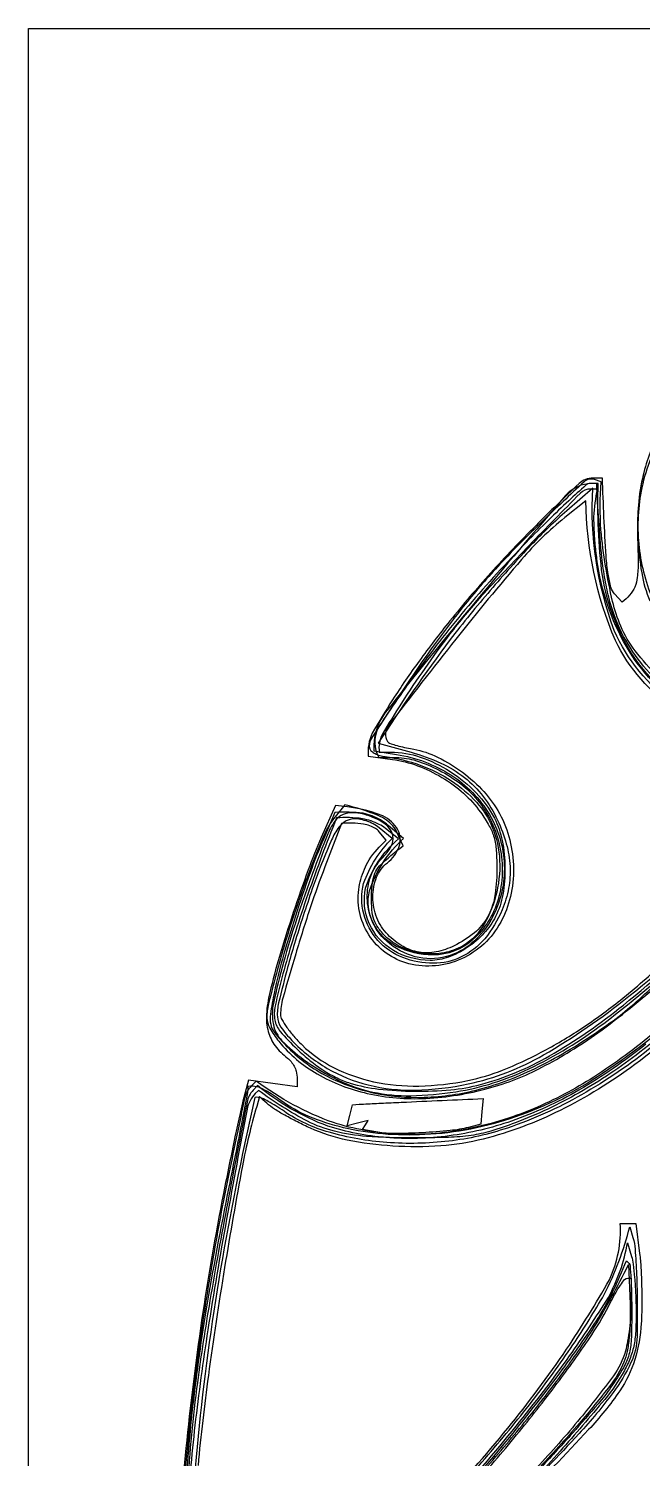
# Model space of a CAD drawing. Extents: x 0 to 564, y 0 to 802.
# Drawn here: x 0 to 112.1, y 541.1 to 802 of the extents above; entities that cross this region are included whole.
import ezdxf

# ---------------------------------------------------------------- set-up
doc = ezdxf.new("R2010")
doc.units = 0

msp = doc.modelspace()

# ---------------------------------------------------------------- linework, layer by layer
at = {"color": 0}
msp.add_lwpolyline([(0, 401), (0, 802), (282, 802), (564, 802), (564, 401), (564, 0), (282, 0), (0, 0), (0, 401)], close=True, dxfattribs=at)
at = {"color": 250}
msp.add_lwpolyline([(0, 401), (0, 802), (282, 802), (564, 802), (564, 401), (564, 0), (282, 0), (0, 0), (0, 401)], close=True, dxfattribs=at)
at = {"color": 8}
msp.add_lwpolyline([(0, 401), (0, 802), (282, 802), (564, 802), (564, 401), (564, 0), (282, 0), (0, 0), (0, 401)], close=True, dxfattribs=at)
at = {"color": 253}
msp.add_lwpolyline([(0, 401), (0, 802), (282, 802), (564, 802), (564, 401), (564, 0), (282, 0), (0, 0), (0, 401)], close=True, dxfattribs=at)
at = {"color": 9}
msp.add_lwpolyline([(0, 401), (0, 802), (282, 802), (564, 802), (564, 401), (564, 0), (282, 0), (0, 0), (0, 401)], close=True, dxfattribs=at)
at = {"color": 254}
msp.add_lwpolyline([(0, 401), (0, 802), (282, 802), (564, 802), (564, 401), (564, 0), (282, 0), (0, 0), (0, 401)], close=True, dxfattribs=at)
at = {"color": 7}
msp.add_lwpolyline([(0, 401), (0, 802), (282, 802), (564, 802), (564, 401), (564, 0), (282, 0), (0, 0), (0, 401)], close=True, dxfattribs=at)
msp.add_lwpolyline([(0, 401), (0, 802), (282, 802), (564, 802), (564, 401), (564, 0), (282, 0), (0, 0), (0, 401)], close=True, dxfattribs=at)
for points in [[(114.648798, 727.201889, 0.077704), (111.8344, 718.854946, 0.052348), (111.174904, 708.802124, -0.008435), (111.269893, 704.528185, -0.03254), (111.111565, 701.879478, -0.054725), (110.692826, 700.12358, -0.111353), (108.3741, 697.374084), (106.964523, 698.883057), (106.964523, 698.883057, -0.123976), (106.308868, 700.070052, -0.024977), (105.806802, 702.448685, -0.020616), (105.418341, 705.757967, -0.00887), (104.767387, 720), (103.032356, 720), (103.032356, 720, 0.191711), (100.474634, 718.981896, 0.006624), (92.625888, 711.357544, 0.012834), (84.364427, 702.682529, 0.014551), (76.909264, 693.942322, 0.011718), (71.293512, 686.611344, 0.014704), (66.454065, 679.550301, 0.011472), (62.723592, 673.445113, 0.132149), (62, 669.271851), (66.419441, 668.666077), (66.419441, 668.666077, -0.054089), (70.988166, 667.527238, -0.046867), (75.445867, 665.395714, -0.047097), (79.40645, 662.484753, -0.05608), (82.5, 659.033569, -0.026125), (84.10291, 656.513572, -0.05994), (84.966152, 654.440376, -0.052842), (85.37198, 652.06519, -0.016637), (85.481544, 648.45874, -0.04171), (85.053241, 643.506626, -0.086388), (83.755575, 639.86132, -0.093508), (81.384137, 637.050514, -0.055581), (77.689629, 634.669617, -0.065964), (74.401399, 633.544529, -0.091237), (71.290839, 633.494873, -0.090713), (68.353133, 634.557038, -0.064473), (65.572922, 636.699829, -0.104053), (63.562317, 639.781832, -0.091535), (62.843082, 643.559921, -0.096374), (63.526308, 647.178841, -0.132143), (65.5, 649.82135, 0.139314), (67.625887, 652.752808, 0.216195), (67.394863, 655.817368, 0.158933), (64.691389, 658.358672, 0.076631), (56.006042, 660.262512), (53.412521, 654.398132), (53.412521, 654.398132, 0.016368), (51.039453, 648.519195, 0.007558), (48.32151, 640.731956, 0.007576), (45.801098, 632.74117, 0.013969), (44.033268, 626.160645, 0.042063), (43.433031, 622.20081, 0.082422), (43.744543, 619.035973, 0.094968), (45.006106, 616.437305, 0.072151), (47.25, 614.193298, -0.06292), (47.919662, 613.547768, -0.046963), (48.485938, 612.691338, -0.047767), (48.8717, 611.765774, -0.074998), (49, 608.943848), (44.55854, 609.546143), (40.117077, 610.148499), (39.129055, 606.324219), (39.129055, 606.324219, 0.009612), (38.598094, 604.092901, 0.001621), (37.67894, 599.804642, 0.001773), (36.632915, 594.757541, 0.001575), (35.579933, 589.5, 0.023959), (28.717296, 543.026538, 0.032276), (27.264933, 500.540691, 0.036786)], [(112.397453, 721.295227, 0.050052), (111.373594, 715.759607, 0.031242), (111.238886, 709.159851, 0.031417), (111.919302, 702.69532, 0.057087), (113.39463, 697.597961, 0.044007)], [(114.936748, 683.754128, -0.035927), (110.751878, 688.464015, -0.062171), (108.105965, 692.975342, -0.043641), (106.612641, 697.496273, -0.017409), (105.334276, 703.901627, -0.017567), (104.486392, 710.539571, -0.033674), (104.5, 719.309631), (103.306541, 719.719299), (103.306541, 719.719299, 0.275862), (101.422234, 719.322267, 0.005106), (93.740613, 712.076439, 0.012738), (86.044893, 704.280019, 0.01868), (79.72049, 697.011719, 0.013439), (73.879281, 689.357255, 0.010484), (67.937562, 680.746346, 0.004021), (62.522397, 672.389993, 0.22482), (62.297249, 670.593262, 0.145935), (62.604633, 670.151046, 0.051138), (63.262446, 669.728149, 0.04548), (64.125138, 669.385308, 0.039375), (65.078331, 669.183472, -0.054207), (71.486452, 667.627013, -0.059107), (77.212252, 664.756859, -0.063543), (81.747787, 660.861172, -0.084641), (84.65287, 656.282104, -0.089852), (85.9922, 650.214365, -0.074721), (85.258225, 643.63765, -0.079274), (82.722129, 637.936049, -0.129924), (78.827438, 634.410767, -0.084519), (75.404547, 633.319554, -0.071953), (71.609516, 633.333527, -0.072375), (67.995025, 634.41937, -0.08751), (65.09742, 636.448486, -0.040527), (63.791156, 637.985891, -0.073007), (63.032579, 639.45182, -0.063817), (62.668977, 641.206653, -0.024592), (62.600021, 643.697754, -0.023966), (62.775613, 646.223007, -0.071248), (63.219903, 647.895821, -0.083067), (64.071058, 649.230748, -0.041097), (68.377472, 652.876099), (67.234749, 655.384155), (67.234749, 655.384155, 0.074892), (66.47187, 656.556124, 0.057324), (65.33068, 657.576851, 0.04915), (63.811028, 658.44089, 0.031932), (57.738266, 660.39502), (55.954731, 658.192444), (55.954731, 658.192444, 0.068882), (53.917717, 654.818014, 0.011044), (51.030989, 647.662849, 0.012267), (48.056736, 639.169864, 0.011587), (45.441555, 630.378906, 0.005596), (43.796112, 624.061043, 0.06569), (43.511477, 621.539368, 0.126329), (44.030544, 619.664701, 0.039769), (45.688374, 617.246338, 0.092459), (52.667922, 611.295849, 0.075449), (61.830922, 607.731606, 0.068101), (72.522077, 606.827486, 0.054298), (83.957291, 608.674255), (83.957291, 608.674255, 0.053144), (93.720234, 612.51485, 0.03574), (103.93009, 618.808723, 0.027621), (115.489924, 628.139643, 0.01269)], [(114.396283, 618.950348, -0.030752), (103.154297, 610.714969, -0.043377), (92.167076, 604.93811, -0.052203), (79.675173, 601.168917, -0.059972), (67.252759, 600.311264, -0.06366), (55.630962, 602.402289, -0.07305), (41.573997, 609.973999), (40.65876, 609.058777), (40.65876, 609.058777, 0.144335), (39.436435, 606.814359, 0.002619), (36.615704, 593.367088, 0.00693), (33.855206, 578.830595, 0.007342), (31.555433, 564.5, 0.01671), (28.151118, 533.962743, 0.021711)], [(81.465454, 536.5, 0.00941), (89.59055, 546.046018, 0.011147), (96.89167, 555.375206, 0.011874), (102.787006, 563.667941, 0.034496), (106.312256, 569.75, -0.014184), (107.169748, 571.378382, -0.020913), (108.020905, 572.751572, -0.01701), (108.785412, 573.798537, -0.230471), (110, 574), (109.994423, 569.25), (109.994423, 569.25, -0.018106), (109.916099, 567.155736, -0.012366), (109.682318, 564.785622, -0.012477), (109.342871, 562.50886, -0.024485), (108.939766, 560.72229, -0.090833), (106.751766, 556.216349, -0.014514), (100.703328, 548.458977, -0.015249), (92.777442, 539.454252, -0.011401)]]:
    msp.add_lwpolyline(points, format="xyb", dxfattribs=at)
at = {"color": 254}
for points in [[(113.608812, 723.636597, 0.047148), (111.946411, 718.241821, 0.074909), (111.378524, 707.955797, 0.075632), (113.872722, 697.995209, 0.078719)], [(113.899156, 683.874273, -0.103008), (106.945572, 694.852905, -0.028724), (106.0236, 697.813733, -0.016608), (105.241378, 701.461708, -0.015444), (104.639645, 705.521977, -0.013968), (103.706154, 719), (102.511436, 719), (102.511436, 719, 0.184481), (101.747134, 718.708065, 0.003619), (98.589224, 715.842178, 0.00816), (94.939779, 712.369976, 0.005322), (90.836914, 708.25, 0.016891), (80.324915, 696.711795, 0.019051), (71.048869, 684.931297, 0.01284), (63.778604, 674.377902, 0.240474), (63.937229, 669), (67.152893, 669), (67.152893, 669, -0.077269), (70.79741, 668.433404, -0.043261), (74.947106, 666.70369, -0.042314), (78.885534, 664.20159, -0.057781), (81.912888, 661.289551, -0.121729), (86.049009, 652.663527, -0.121498), (85.695203, 643.097321, -0.141366), (81.118593, 635.791833, -0.184625), (73.815483, 633, -0.116269), (67.16229, 634.568321, -0.164644), (62.911284, 638.853119, -0.170603), (62.221718, 644.713538, -0.12558), (68.4198, 654.242188), (65.654137, 656.621094), (65.654137, 656.621094, 0.043197), (64.253156, 657.629786, 0.043462), (62.702477, 658.380394, 0.044035), (61.065619, 658.843864, 0.047012), (55.928925, 659), (53.876755, 654.25), (53.876755, 654.25, 0.015697), (51.390128, 647.959036, 0.008456), (48.703094, 640.065819, 0.008416), (46.331125, 632.242258, 0.019237), (44.87141, 626.253296, 0.01091), (44.134978, 622.178194, 0.094029), (44.191167, 620.338898, 0.116868), (44.928172, 618.816003, 0.020554), (47.05061, 616.417969, 0.078149), (54.01431, 611.132925, 0.068124), (62.595568, 607.930504, 0.063919), (72.237616, 607.026543, 0.055211), (82.306702, 608.491699), (82.306702, 608.491699, 0.028204), (87.658477, 610.21309, 0.023634), (93.116852, 612.617012, 0.021359), (98.841604, 615.780383, 0.015073), (105, 619.794739, 0.041226), (113.520292, 626.830026, 0.002574)], [(122.416375, 625.453781, -0.044206), (104.76225, 611.341888, -0.062367), (88.879337, 603.444629, -0.072215), (72.312965, 600.212769, -0.032504), (64.663639, 600.338975, -0.038001), (57.493228, 601.477356, -0.041317), (51.168585, 603.545232, -0.059497), (46.055721, 606.455322, 0.016578), (44.641312, 607.429541, 0.019551), (43.239642, 608.25251, 0.018789), (42.016553, 608.849732, 0.104544), (40, 609), (40, 608.365845), (40, 608.365845, -0.047879), (39.952781, 607.873871, -0.000229), (38.984863, 602.890175, -0.001063), (37.868908, 597.222554, -0.000672), (36.544212, 590.615845, 0.008275), (32.382043, 568.085754, 0.014806), (29.819875, 549.434872, 0.015621), (28.449671, 531.362329, 0.010578)], [(83.355347, 539.231873, 0.009123), (91.014445, 548.318227, 0.012409), (97.56503, 556.805603, 0.013961), (102.875815, 564.49268, 0.025156), (109.5, 576.5), (109.792412, 569.319397), (109.792412, 569.319397, -0.015503), (109.824059, 566.055598, -0.021265), (109.636776, 563.12545, -0.0241), (109.248834, 560.635201, -0.048299), (108.66243, 558.734497, -0.06602), (106.176208, 554.468044, -0.012775), (100.515785, 547.539818, -0.012155), (92.906953, 539.120642, -0.007304)]]:
    msp.add_lwpolyline(points, format="xyb", dxfattribs=at)
at = {"color": 9}
for points in [[(115.474777, 681.689819, -0.06223), (110.558459, 687.327989, -0.055228), (106.945107, 694.226967, -0.051471), (104.739922, 702.217495, -0.041629), (104, 719), (102.826538, 719), (102.826538, 719, 0.217559), (98.036865, 716.812382, 0.004877), (81.264914, 697.067291, 0.0057), (65.104506, 677.205565, 0.169497), (63, 670.255615), (67.186684, 669.586121), (67.186684, 669.586121, -0.102011), (77.106009, 665.831143, -0.117937), (84.132314, 658.596764, -0.126196), (86.834032, 649.373551, -0.127235), (84.75, 640.019836, -0.100402), (80.810655, 635.07261, -0.12533), (75.536809, 632.5326, -0.131372), (69.881285, 632.882386, -0.116112), (64.849533, 635.996582, -0.100914), (62.650077, 639.322754, -0.09074), (61.819787, 643.374611, -0.092413), (62.481477, 647.393843, -0.109921), (64.540199, 650.631104, 0.071213), (66.144822, 652.771863, 0.164757), (66.489166, 654.725647, 0.171352), (65.574325, 656.434478, 0.078238), (63.433723, 657.848267, 0.040493), (61.109392, 658.687731, 0.069927), (59.073586, 658.945648, 0.089724), (57.418899, 658.622997, 0.127594), (56.209816, 657.75, 0.077372), (54.630176, 655.097851, 0.006932), (51.828032, 647.849274, 0.009563), (48.957099, 639.626022, 0.010897), (46.532917, 631.647522, 0.016151), (44.695636, 624.168356, 0.103733), (44.688441, 620.293823, 0.143735), (46.258335, 617.353302, 0.040986), (50.213734, 613.933044, 0.045141), (56.528332, 610.140837, 0.060519), (62.840903, 607.980667, 0.056978), (69.778759, 607.319667, 0.034582), (78, 608.044861), (78, 608.044861, 0.072963), (91.345326, 612.213854, 0.049275), (104.988701, 620.521095, 0.031738), (121.59253, 634.759449, 0.009261)], [(112.698623, 616.70401, -0.036722), (100.467537, 608.340522, -0.048061), (88.166054, 602.694275, -0.050752), (76.765761, 599.990802, -0.052861), (65.212554, 599.69268, -0.056515), (54.621018, 601.759719, -0.080489), (41.775311, 609.175293), (40.992363, 608.337646), (40.992363, 608.337646, 0.140425), (39.872519, 606.147415, 0.001272), (36.343641, 587.903496, 0.004911), (33.09641, 569.926114, 0.00864), (30.816111, 555, 0.021071), (29.052065, 535.918398, 0.011071)], [(73.538193, 528.223877, 0.006486), (86.512122, 543.431641, 0.012353), (96.477032, 556.045235, 0.014752), (103.691787, 566.271486, 0.047319), (109.117165, 577.216187), (109.602097, 576.731201), (109.602097, 576.731201, -0.180122), (109.797145, 576.304852, -0.003817), (109.949918, 573.957993, -0.008334), (110.063146, 571.177791, -0.00546), (110.105209, 567.971375, -0.0102), (110.01111, 562.801982, -0.057349), (109.590174, 560.075363, -0.066842), (108.583024, 557.701369, -0.016703), (106.311699, 554.143066, -0.02722), (103.96685, 551.096343, -0.005011), (99.286653, 545.764412, -0.005369), (93.676054, 539.634019, -0.004864)]]:
    msp.add_lwpolyline(points, format="xyb", dxfattribs=at)
at = {"color": 253}
for points in [[(120.728592, 677.596428, -0.124844), (109.682312, 688.365005, -0.099273), (103.924248, 704.050293, -0.012543), (103.53105, 707.085138, -0.012054), (103.284308, 710.176346, -0.012068), (103.198414, 712.910202, -0.042062), (103.87426, 718), (102.591965, 718), (102.591965, 718, 0.20007), (100.68966, 717.207073, 0.002548), (91.371298, 707.70903, 0.007957), (82.638726, 698.425747, 0.021661), (76.857033, 691.5, 0.010351), (72.302329, 685.273955, 0.010766), (68.070415, 678.944702, 0.006273), (64.524023, 673.228371, 0.136523), (64, 670), (66.13398, 670), (66.13398, 670, -0.082924), (71.47815, 669.107545, -0.059325), (76.947362, 666.469322, -0.058508), (81.724662, 662.567679, -0.074469), (85.029022, 657.943115, -0.068918), (86.448291, 653.854672, -0.046099), (86.965024, 648.921906, -0.046337), (86.570035, 644.017634, -0.073281), (85.248444, 640.019897, -0.070444), (83.11535, 636.943326, -0.058232), (80.080998, 634.348015, -0.059949), (76.63816, 632.59275, -0.088159), (73.30246, 632, -0.133387), (66.584031, 633.824763, -0.156346), (62.197247, 638.724678, -0.159046), (61.518373, 645.193074, -0.138611), (67.5, 654.156616), (65.139214, 656.078308), (65.139214, 656.078308, 0.055408), (63.996688, 656.814714, 0.033413), (62.507758, 657.435509, 0.033148), (60.925609, 657.8597, 0.048959), (56.213978, 658), (55.515919, 656.25), (55.515919, 656.25, 0.006733), (52.892494, 649.406838, 0.006252), (50.38653, 642.325119, 0.006478), (48.173287, 635.524857, 0.009809), (46.44133, 629.548584, 0.010677), (45.001683, 623.693784, 0.100865), (44.953567, 621.121872, 0.132808), (45.952553, 619.034741, 0.023332), (48.968464, 615.843384, 0.022552), (51.392751, 613.708896, 0.026872), (53.866517, 611.931305, 0.028975), (56.324298, 610.55194, 0.038849), (58.700233, 609.614441, 0.046827), (63.900262, 608.535487, 0.025112), (70.449527, 608.136871, 0.025058), (77.067911, 608.398635, 0.043029), (82.5, 609.362671), (82.5, 609.362671, 0.065856), (95.084404, 614.582384, 0.038416), (108.574829, 623.841347, 0.025552), (125.2401, 638.736937, 0.008042)], [(123.836586, 625.775156, -0.026953), (111.597836, 615.246773, -0.034829), (100.483011, 607.854702, -0.038873), (88.839958, 602.3797, -0.017533), (84.380005, 600.868058, -0.036501), (80.798623, 600.071877, -0.029081), (76.659621, 599.708204, -0.007635), (70, 599.613464, -0.016893), (61.71173, 599.902242, -0.044209), (55.833279, 600.832642, -0.053563), (50.893137, 602.649128, -0.036507), (41.963772, 608.297119), (41.389946, 607.723267), (41.389946, 607.723267, 0.150468), (39.87969, 604.869221, 0.001967), (36.146392, 584.817566, 0.006315), (32.726171, 564.591198, 0.010045), (30.367556, 547.199341, 0.018098), (29.057732, 530.550622, 0.010406)], [(76.865295, 532.738403, 0.010233), (88.992559, 547.028369, 0.016082), (98.750623, 559.835571, 0.017056), (105.82982, 570.528008, 0.081199), (109.339027, 580.5), (110.069832, 578), (110.069832, 578, -0.040562), (110.359294, 576.595997, -0.00897), (110.615248, 574.150894, -0.009269), (110.808488, 571.306062, -0.008808), (110.900322, 568.407288, -0.014766), (110.842305, 564.658908, -0.036065), (110.519923, 561.91861, -0.043747), (109.857742, 559.586368, -0.03354), (108.75, 557.178223, -0.04949), (105.167982, 551.909518, -0.007907), (97.019946, 542.464294, -0.009399), (88.172078, 532.898151, -0.020064)]]:
    msp.add_lwpolyline(points, format="xyb", dxfattribs=at)
at = {"color": 8}
for points in [[(117.856884, 678.790344, -0.135177), (106.913266, 692.170536, -0.104587), (103, 718.169983), (98.25, 714.028442), (98.25, 714.028442, 0.023658), (91.751539, 707.797624, 0.012553), (84.277978, 699.513603, 0.012373), (76.946372, 690.524017, 0.01694), (63.815968, 671.617859), (69.861679, 669.962952), (69.861679, 669.962952, -0.040841), (75.250702, 668.002966, -0.058765), (79.579834, 665.361488, -0.062553), (82.979505, 661.929031, -0.055026), (85.597839, 657.617065, -0.040686), (87.204485, 653.275627, -0.055311), (87.880225, 649.156654, -0.058451), (87.622172, 645.171925, -0.053636), (86.452271, 641.231506, -0.074582), (83.262027, 635.965268, -0.107614), (78.984184, 632.625717, -0.11364), (73.887958, 631.474716, -0.090404), (68.329262, 632.512085, -0.119074), (63.754454, 635.654245, -0.122399), (61.175632, 640.508446, -0.121362), (61.157884, 646.038644, -0.115806), (66.396797, 654.260254), (64.026115, 656.179932), (64.026115, 656.179932, 0.051282), (62.927613, 656.896771, 0.039334), (61.605037, 657.451385, 0.040294), (60.263155, 657.77678, 0.068785), (59.112186, 657.799805, 0.119838), (57.628977, 657.248479, 0.097449), (56.430729, 656.042274, 0.046236), (55.17552, 653.719288, 0.007639), (53.248226, 649, 0.009312), (51.786417, 645.042329, 0.005047), (50.129035, 640.12516, 0.005026), (48.5425, 635.084936, 0.007914), (47.292835, 630.723938, 0.006306), (45.645447, 624.289342, 0.074363), (45.41511, 621.724693, 0.138541), (46.073099, 619.82976, 0.038951), (48.079079, 617.386353, 0.069095), (54.516671, 612.311556, 0.072194), (62.000375, 609.274963, 0.06632), (70.579811, 608.337125, 0.046348), (80.257271, 609.466675), (80.257271, 609.466675, 0.079309), (93.982687, 614.744607, 0.037971), (109.598219, 625.45752, 0.027178), (128.46673, 642.395813, 0.010526)], [(113.95585, 616.355263, -0.040057), (100.933836, 607.488676, -0.048062), (87.413086, 601.423645, -0.052461), (76.70366, 599.019928, -0.047713), (65.374473, 598.786407, -0.050132), (54.863817, 600.643981, -0.080454), (46.627705, 604.477905, 0.009468), (45.144557, 605.44389, 0.012696), (43.762582, 606.259132, 0.009866), (42.589396, 606.881655, 0.117566), (41.274895, 607), (39.078514, 596.75), (39.078514, 596.75, 0.016088), (33.535444, 566.099928, 0.016858), (30.076694, 535.630432, 0.017908)], [(73.506436, 529.68006, -0.002784), (83.355797, 541.150513, 0.013855), (91.93001, 551.595143, 0.016716), (99.368632, 561.878586, 0.017812), (105.080573, 571.046575, 0.055431), (109.740997, 583.391418), (110.322426, 581.445679), (110.322426, 581.445679, -0.054816), (110.71539, 579.296641, -0.007306), (110.977202, 574.686012, -0.008419), (111.115605, 569.210973, -0.007128), (111.081902, 563.421448, -0.105284), (109.960995, 558.631431, -0.049436), (106.682931, 553.143623, -0.027564), (100.478693, 545.662493, -0.006), (88.935051, 533.504395, 0.003303)]]:
    msp.add_lwpolyline(points, format="xyb", dxfattribs=at)
at = {"color": 250}
for points in [[(118.128682, 677.755234, -0.130373), (107.111887, 690.336366, -0.097692), (101.723015, 715.871643), (97.875168, 712.779419), (97.875168, 712.779419, 0.046008), (89.991734, 705.152018, 0.01012), (77.992763, 690.60524, 0.003691), (65.691467, 674.823475, 0.311607), (65.544891, 671.927368, 0.165635), (65.898608, 671.636039, 0.016707), (66.946937, 671.280144, 0.019504), (68.261187, 670.93774, 0.014321), (69.740967, 670.65741, -0.068044), (74.146833, 669.32129, -0.04705), (78.662665, 666.709526, -0.046359), (82.690619, 663.240115, -0.059324), (85.645706, 659.341553, -0.062929), (87.663208, 654.62766, -0.05937), (88.496876, 649.465294, -0.059757), (88.092593, 644.283752, -0.065477), (86.469177, 639.513184, -0.162299), (79.562337, 632.539281, -0.16992), (69.994491, 631.27076, -0.189051), (62.432206, 636.209168, -0.19023), (60.267269, 644.955994, -0.037146), (60.649223, 646.769434, -0.029598), (61.318076, 648.654099, -0.030451), (62.160132, 650.349034, -0.05812), (65.293549, 653.941406), (64.02433, 655.470703), (64.02433, 655.470703, 0.086423), (63.336061, 656.05711, 0.043564), (62.304014, 656.550774, 0.041532), (61.11725, 656.886997, 0.048303), (57.14537, 657), (54.092682, 649.084106), (54.092682, 649.084106, 0.011675), (51.469529, 641.778379, 0.007523), (48.756536, 633.200554, 0.004845), (46.410121, 625.089187, 0.068079), (46, 622.091064, 0.131025), (46.235813, 621.206632, 0.024274), (47.152307, 619.775726, 0.024555), (48.42094, 618.165531, 0.020227), (49.922749, 616.575439, 0.07725), (55.756966, 612.416495, 0.063618), (62.976684, 609.878517, 0.057898), (71.252909, 609.087326, 0.0457), (80.200775, 610.090942), (80.200775, 610.090942, 0.043746), (86.522517, 611.980698, 0.026856), (93.588586, 615.235115, 0.024922), (100.915636, 619.578922, 0.02246), (108.042305, 624.773865, 0.020764), (116.116812, 631.803381, 0.00494)], [(125.809282, 625.862691, -0.032945), (110.689308, 613.015572, -0.043899), (97.045766, 604.637512, -0.053438), (83.000687, 599.412048, -0.044952), (75.236139, 598.162517, -0.033066), (66.516442, 598.13105, -0.033655), (58.143466, 599.223868, -0.058131), (51.469616, 601.385254, -0.009501), (49.08128, 602.534067, -0.010221), (46.796461, 603.746262, -0.009817), (44.879987, 604.863644, -0.047054), (42.181129, 607.146057), (41.64246, 605.322998), (41.64246, 605.322998, 0.025453), (39.036656, 594.506795, 0.00584), (35.785798, 575.994926, 0.006382), (32.816896, 556.269862, 0.011166), (30.932924, 539.858765, 0.020343)], [(74.821388, 532.305298, 0.018582), (87.458561, 546.647079, 0.022391), (98.189543, 561.048973, 0.021515), (106.023701, 573.753544, 0.127177), (108, 584), (109.428047, 584), (110.856087, 584), (111.539047, 578.533752), (111.539047, 578.533752, -0.01708), (111.774993, 575.923383, -0.008002), (111.910593, 572.533638, -0.007918), (111.939592, 568.971911, -0.011011), (111.844826, 565.783752, -0.062384), (110.666016, 559.168496, -0.074896), (107.916281, 553.482826, -0.037999), (102.231211, 546.393875, -0.005464), (89.388931, 532.958313, 0.003967)]]:
    msp.add_lwpolyline(points, format="xyb", dxfattribs=at)
at = {"color": 7}
msp.add_lwpolyline([(63.733044, 600.660583), (60.966091, 601.136108), (61.484425, 601.974792), (62.002758, 602.813477), (60.069134, 602.307861), (58.135506, 601.802185), (58.6408, 603.734436), (59.146095, 605.666687), (60.323048, 605.753784), (60.323048, 605.753784, -0.00651), (61.153966, 605.804418, -0.000239), (64.306168, 605.953835, -0.000435), (68.033502, 606.12548, -0.000305), (82.959724, 606.784058), (82.766289, 604.446838), (82.572853, 602.109619), (80.311829, 601.542114), (80.311829, 601.542114, -0.036886), (76.971076, 600.961223, -0.011325), (71.863622, 600.573479, -0.010895), (66.790495, 600.414463, -0.044966)], format="xyb", close=True, dxfattribs=at)

doc.saveas('drawing.dxf')
